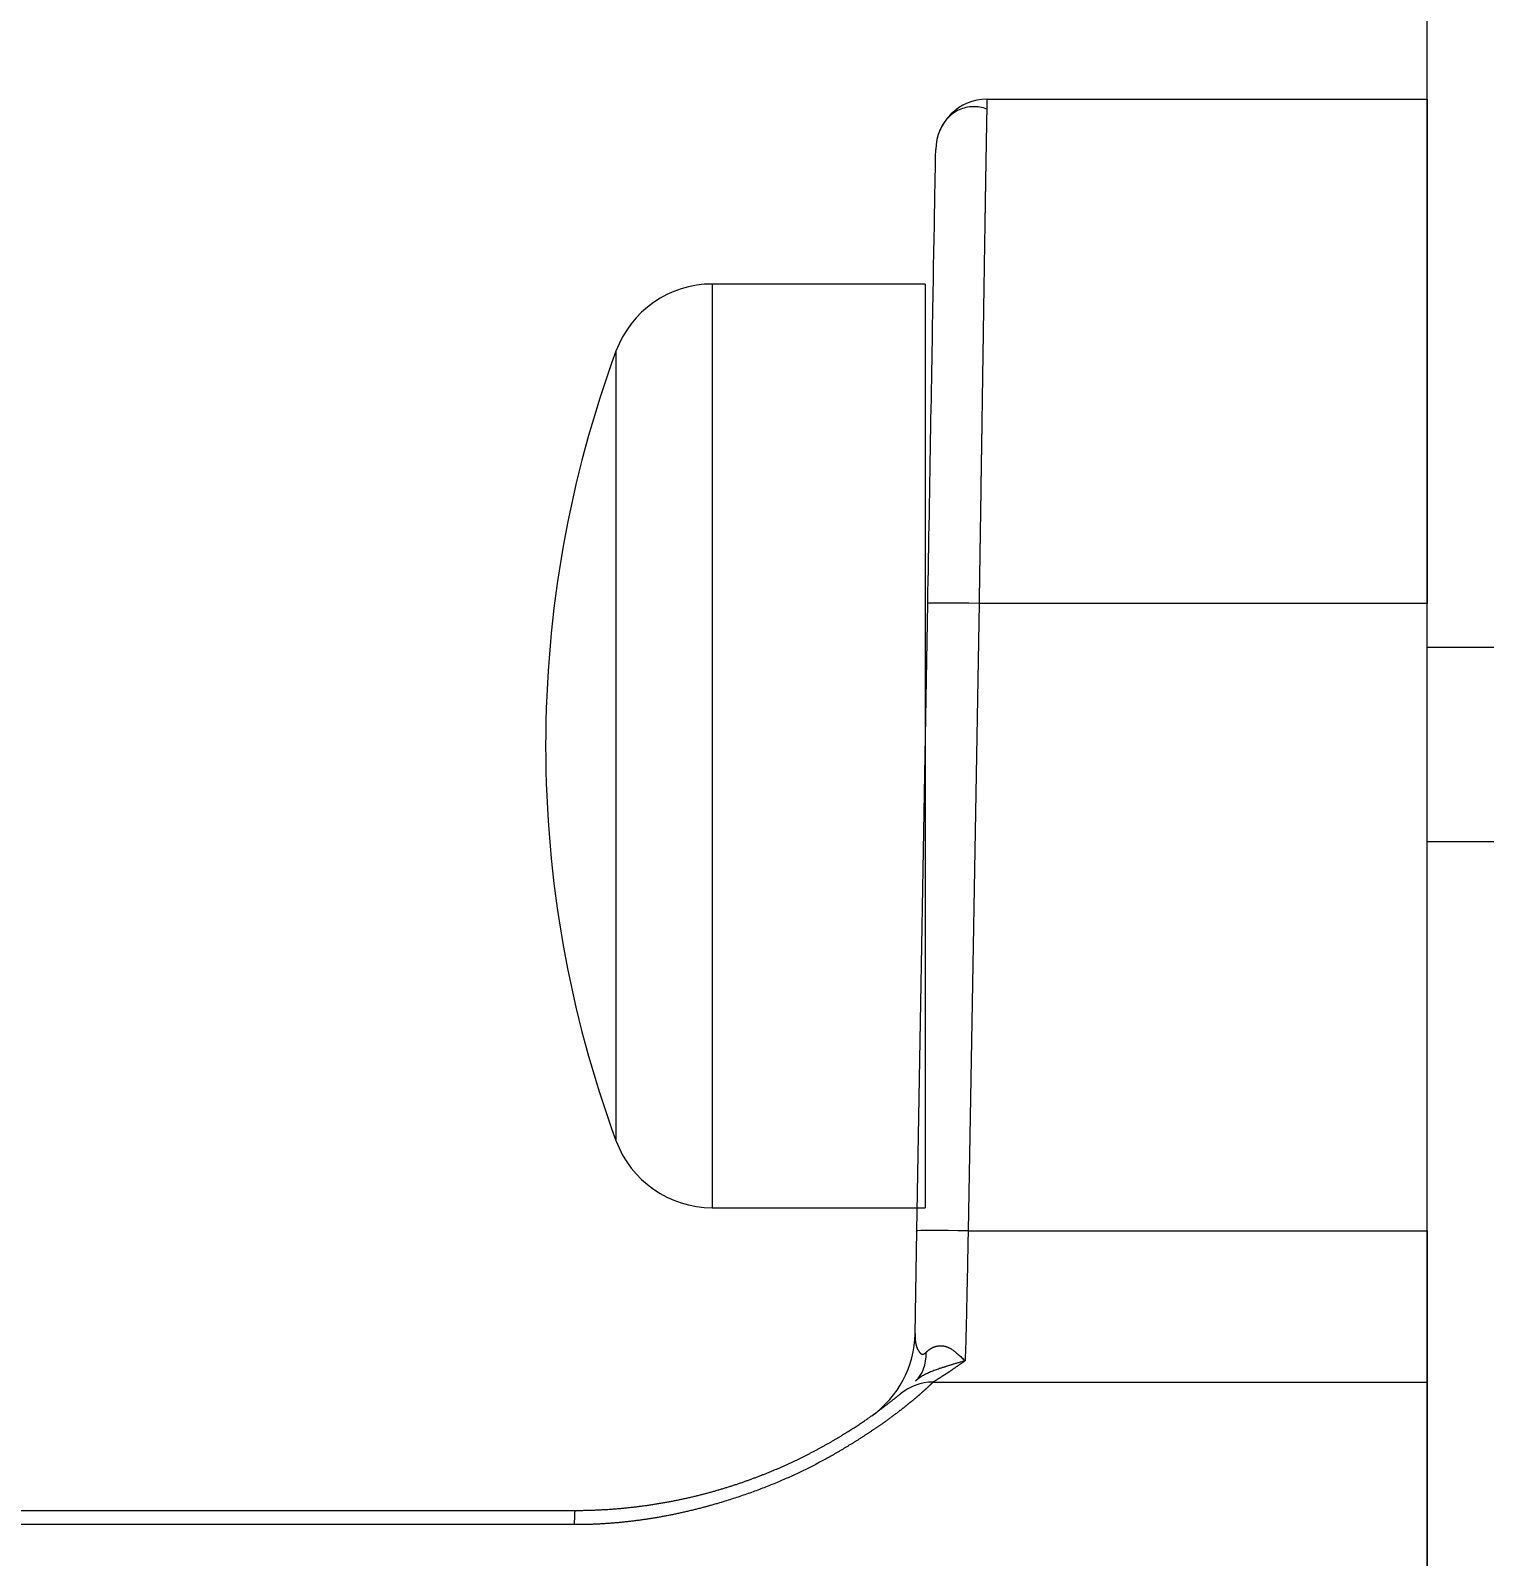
# Model space of a CAD drawing. Extents: x 4791 to 7950, y -873 to 2082.
# Drawn here: x 6736.54 to 6764.88, y 318.71 to 348.45 of the extents above; entities that cross this region are included whole.
import ezdxf

# ---------------------------------------------------------------- set-up
doc = ezdxf.new("R2010")
doc.units = 0
doc.header["$LTSCALE"] = 3
doc.header["$MEASUREMENT"] = 0
doc.header["$PDMODE"] = 3
doc.header["$PDSIZE"] = -10
doc.layers.get('0').update_dxf_attribs({"linetype": 'CONTINUOUS'})
doc.layers.get('DEFPOINTS').update_dxf_attribs({"linetype": 'CONTINUOUS'})
doc.layers.add('1', color=7, linetype='CONTINUOUS', true_color=0xffffff)
doc.layers.add('치수선', color=7, linetype='CONTINUOUS', lineweight=20)
doc.styles.add('Daelim Dimension', font='')
doc.styles.get('Daelim Dimension').set_extended_font_data('나눔고딕')
doc.dimstyles.new('DEFAULT', dxfattribs={"dimscale": 2, "dimtxt": 2, "dimasz": 2, "dimexe": 0, "dimexo": 2, "dimgap": 1, "dimtad": 1, "dimdec": 1, "dimzin": 9, "dimdsep": 46, "dimtxsty": 'Daelim Dimension', "dimcen": 0.5, "dimclrd": 252, "dimclre": 252, "dimclrt": 3, "dimadec": 1, "dimazin": 0, "dimtfac": 1, "dimtdec": 1, "dimtix": 1, "dimtmove": 0, "dimatfit": 3, "dimfxl": 1, "dimtolj": 1, "dimtzin": 1, "dimlwd": 9, "dimlwe": 9, "dimarcsym": 0})

# ---------------------------------------------------------------- blocks, each defined once
blk = doc.blocks.new('*D6')
at = {"color": 5, "lineweight": 9, "ltscale": 0.5, "transparency": 16777216}
for p, q in [((6673.154, 1179.714), (6996.969, 1179.714)), ((6994.969, 274.111), (6994.969, 1171.714)), ((6789.788, 266.111), (6996.969, 266.111))]:
    blk.add_line(p, q, dxfattribs=at)
at = {"color": 5, "ltscale": 0.5, "transparency": 16777216}
for points in [[(6993.635, 1171.714), (6996.302, 1171.714), (6994.969, 1179.714)], [(6993.635, 274.111), (6996.302, 274.111), (6994.969, 266.111)]]:
    blk.add_solid(points, dxfattribs=at)
at = {"layer": 'DEFPOINTS', "color": 0, "ltscale": 0.5, "transparency": 16777216}
for p in [(6669.154, 1179.714), (6994.969, 1179.714), (6785.788, 266.111)]:
    blk.add_point(p, dxfattribs=at)
at = {"color": 7, "ltscale": 0.5, "transparency": 16777216, "insert": (6979.263, 727.479), "char_height": 20, "attachment_point": 5, "rotation": 90, "style": 'Daelim Dimension'}
blk.add_mtext('\\A1;(1140)', dxfattribs=at)

msp = doc.modelspace()

# ---------------------------------------------------------------- linework, layer by layer
at = {"layer": '1', "color": 7, "linetype": 'Continuous', "lineweight": 18}
for p, q in [((6755.181, 347.111), (6763.762, 347.111)), ((6755.181, 347.111), (6763.762, 347.111)), ((6763.762, 347.111), (6763.762, 337.286)), ((6753.978, 343.51), (6749.825, 343.51)), ((6753.978, 343.51), (6753.978, 325.51)), ((6753.813, 325.059), (6754.027, 337.286)), ((6763.762, 325.059), (6763.762, 337.286)), ((6765.714, 336.424), (6763.762, 336.424)), ((6763.762, 332.647), (6765.714, 332.647)), ((6749.825, 325.51), (6753.978, 325.51)), ((6753.778, 323.053), (6753.813, 325.059)), ((6763.762, 325.059), (6763.762, 322.111)), ((6754.129, 322.111), (6763.762, 322.111)), ((6763.762, 322.111), (6763.762, 312.111)), ((6719.788, 319.611), (6747.147, 319.611))]:
    msp.add_line(p, q, dxfattribs=at)
at = {"layer": '1', "color": 7, "linetype": 'Continuous', "lineweight": 13}
for p, q in [((6749.825, 343.51), (6749.825, 325.51)), ((6747.949, 342.201), (6747.949, 326.819)), ((6755.026, 337.286), (6754.813, 325.059)), ((6763.762, 337.286), (6755.026, 337.286)), ((6754.813, 325.059), (6763.762, 325.059)), ((6747.135, 319.334), (6719.776, 319.334))]:
    msp.add_line(p, q, dxfattribs=at)
at = {"layer": '1', "color": 7, "linetype": 'Continuous', "lineweight": 18}
for centre, radius, start, end in [((6755.181, 346.111), 1, 90, 179), ((6749.825, 341.51), 2, 90, 159.7932), ((6768.844, 334.51), 22.266, 159.7932, 200.2068), ((6749.825, 327.51), 2, 200.2068, 270), ((6751.778, 323.088), 2, 305.3725, 359), ((6754.129, 321.111), 1, 90, 129.4006)]:
    msp.add_arc(centre, radius, start, end, dxfattribs=at)
at = {"layer": '1', "color": 7, "linetype": 'Continuous', "lineweight": 13}
for centre, major_axis, ratio, start_param, end_param in [((6755.026, 337.268), (-1, 0.017), 0.01745, 4.712694, 6.283185), ((6754.813, 325.042), (-1, 0.017), 0.01745, 4.712694, 6.283185), ((6752.46, 323.63), (-1.328, 1.495), 0.516137, 3.141593, 3.676269), ((6747.147, 318.611), (0, 1), 0.017452, 0, 0.763786)]:
    msp.add_ellipse(centre, major_axis=major_axis, ratio=ratio, start_param=start_param, end_param=end_param, dxfattribs=at)
at = {"layer": '1', "color": 7, "linetype": 'Continuous', "lineweight": 18}
for points, knots in [([(6755.181, 347.111), (6755.181, 347.111), (6755.181, 347.111), (6755.181, 347.111), (6755.181, 347.11), (6755.181, 347.11), (6755.181, 347.108), (6755.181, 347.107), (6755.181, 347.106), (6755.181, 347.104), (6755.181, 347.102), (6755.181, 347.099), (6755.18, 347.097), (6755.18, 347.094), (6755.18, 347.091), (6755.18, 347.087), (6755.18, 347.084), (6755.18, 347.08), (6755.18, 347.076), (6755.18, 347.071), (6755.18, 347.066), (6755.18, 347.061), (6755.18, 347.056), (6755.179, 347.051), (6755.179, 347.045), (6755.179, 347.039), (6755.179, 347.032), (6755.179, 347.025), (6755.179, 347.018), (6755.179, 347.011), (6755.178, 347.003), (6755.178, 346.996), (6755.178, 346.987), (6755.178, 346.979), (6755.178, 346.97), (6755.178, 346.961), (6755.177, 346.951), (6755.177, 346.942), (6755.177, 346.934), (6755.177, 346.929), (6755.177, 346.927)], [0, 0, 0, 0, 0.025305, 0.050688, 0.076149, 0.101687, 0.127303, 0.152997, 0.178768, 0.204617, 0.230543, 0.256547, 0.282629, 0.308788, 0.335025, 0.36134, 0.387732, 0.414202, 0.44075, 0.467375, 0.494078, 0.520858, 0.547717, 0.574652, 0.601666, 0.628757, 0.655926, 0.683172, 0.710496, 0.737898, 0.765377, 0.792934, 0.820568, 0.848281, 0.87607, 0.903938, 0.931883, 0.959906, 0.988006, 1, 1, 1, 1]), ([(6755.178, 346.919), (6755.086, 346.952), (6754.906, 346.983), (6754.631, 346.923), (6754.399, 346.752), (6754.296, 346.588), (6754.256, 346.492)], [0, 0, 0, 0, 0.2494, 0.501864, 0.753499, 1, 1, 1, 1]), ([(6754.027, 337.286), (6754.067, 339.622), (6754.107, 341.911), (6754.164, 345.185), (6754.181, 346.129), (6754.181, 346.129)], [0, 0, 0, 0, 0.5, 0.5, 1, 1, 1, 1]), ([(6753.778, 323.056), (6753.778, 323.056), (6753.778, 323.055), (6753.778, 323.055), (6753.778, 323.054), (6753.778, 323.053), (6753.778, 323.052), (6753.778, 323.05), (6753.778, 323.048), (6753.778, 323.047), (6753.778, 323.045), (6753.778, 323.042), (6753.778, 323.04), (6753.778, 323.037), (6753.778, 323.031), (6753.778, 323.021), (6753.778, 323.009), (6753.779, 323), (6753.779, 322.985), (6753.78, 322.964), (6753.782, 322.936), (6753.785, 322.911), (6753.788, 322.889), (6753.791, 322.87), (6753.795, 322.851), (6753.799, 322.833), (6753.804, 322.816), (6753.809, 322.8), (6753.815, 322.784), (6753.821, 322.769), (6753.828, 322.754), (6753.836, 322.739), (6753.844, 322.725), (6753.852, 322.712), (6753.861, 322.699), (6753.869, 322.688), (6753.876, 322.68), (6753.881, 322.675), (6753.887, 322.67), (6753.892, 322.666), (6753.898, 322.663), (6753.903, 322.66), (6753.909, 322.658), (6753.915, 322.657), (6753.921, 322.656), (6753.927, 322.656), (6753.933, 322.657), (6753.939, 322.658), (6753.945, 322.659), (6753.951, 322.662), (6753.957, 322.664), (6753.963, 322.668), (6753.97, 322.672), (6753.976, 322.676), (6753.982, 322.681), (6753.989, 322.687), (6753.993, 322.691), (6753.995, 322.693)], [0, 0, 0, 0, 0.00044, 0.001227, 0.002368, 0.003863, 0.005713, 0.007919, 0.01048, 0.013397, 0.01667, 0.020298, 0.024281, 0.028619, 0.033312, 0.056677, 0.076461, 0.092678, 0.105339, 0.152328, 0.199713, 0.247481, 0.283755, 0.319812, 0.355656, 0.391288, 0.426711, 0.461928, 0.496941, 0.532939, 0.568838, 0.604638, 0.640339, 0.675939, 0.711439, 0.746838, 0.764963, 0.782345, 0.798998, 0.814935, 0.830173, 0.844728, 0.858617, 0.871861, 0.884482, 0.896504, 0.907956, 0.918867, 0.929272, 0.93921, 0.948725, 0.957866, 0.966686, 0.975244, 0.983604, 0.991833, 1, 1, 1, 1]), ([(6753.995, 322.693), (6753.997, 322.696), (6754.002, 322.7), (6754.009, 322.707), (6754.017, 322.714), (6754.024, 322.72), (6754.032, 322.727), (6754.039, 322.733), (6754.047, 322.739), (6754.054, 322.744), (6754.062, 322.75), (6754.07, 322.755), (6754.077, 322.76), (6754.085, 322.765), (6754.093, 322.769), (6754.101, 322.774), (6754.108, 322.778), (6754.116, 322.782), (6754.124, 322.786), (6754.132, 322.789), (6754.14, 322.793), (6754.148, 322.796), (6754.156, 322.799), (6754.164, 322.802), (6754.172, 322.804), (6754.18, 322.807), (6754.187, 322.809), (6754.195, 322.811), (6754.203, 322.813), (6754.211, 322.814), (6754.219, 322.816), (6754.227, 322.817), (6754.235, 322.818), (6754.243, 322.819), (6754.251, 322.82), (6754.259, 322.82), (6754.266, 322.82), (6754.274, 322.821), (6754.282, 322.821), (6754.29, 322.82), (6754.297, 322.82), (6754.305, 322.82), (6754.313, 322.819), (6754.321, 322.818), (6754.328, 322.817), (6754.336, 322.816), (6754.343, 322.814), (6754.351, 322.813), (6754.358, 322.811), (6754.366, 322.809), (6754.373, 322.807), (6754.381, 322.805), (6754.388, 322.803), (6754.395, 322.8), (6754.402, 322.798), (6754.41, 322.795), (6754.417, 322.792), (6754.424, 322.789), (6754.431, 322.786), (6754.443, 322.78), (6754.46, 322.771), (6754.483, 322.757), (6754.507, 322.741), (6754.533, 322.722), (6754.561, 322.701), (6754.59, 322.678), (6754.62, 322.652), (6754.652, 322.624), (6754.685, 322.593), (6754.719, 322.561), (6754.742, 322.539), (6754.754, 322.527)], [0, 0, 0, 0, 0.009335, 0.018607, 0.02782, 0.036974, 0.046072, 0.055114, 0.064103, 0.07304, 0.081928, 0.090768, 0.099562, 0.108311, 0.117019, 0.125685, 0.134314, 0.142906, 0.151463, 0.159988, 0.168482, 0.176948, 0.185387, 0.193802, 0.202194, 0.210567, 0.218922, 0.22726, 0.235586, 0.243899, 0.252204, 0.260501, 0.268794, 0.277084, 0.285374, 0.293666, 0.301962, 0.310264, 0.318575, 0.326898, 0.335233, 0.343584, 0.351953, 0.360341, 0.368753, 0.377188, 0.38565, 0.394142, 0.402664, 0.41122, 0.419811, 0.428439, 0.437108, 0.445819, 0.454573, 0.463373, 0.472222, 0.481121, 0.490071, 0.499076, 0.527111, 0.558624, 0.593633, 0.632146, 0.674166, 0.719692, 0.768724, 0.821262, 0.877313, 0.936886, 1, 1, 1, 1]), ([(6754.754, 322.527), (6754.748, 322.523), (6754.736, 322.514), (6754.718, 322.501), (6754.7, 322.488), (6754.682, 322.476), (6754.665, 322.464), (6754.648, 322.452), (6754.631, 322.44), (6754.615, 322.429), (6754.599, 322.418), (6754.583, 322.407), (6754.567, 322.396), (6754.552, 322.385), (6754.537, 322.375), (6754.523, 322.365), (6754.508, 322.356), (6754.494, 322.346), (6754.48, 322.337), (6754.467, 322.328), (6754.454, 322.319), (6754.441, 322.31), (6754.428, 322.302), (6754.416, 322.294), (6754.404, 322.286), (6754.392, 322.278), (6754.38, 322.271), (6754.369, 322.263), (6754.358, 322.256), (6754.348, 322.249), (6754.337, 322.243), (6754.327, 322.236), (6754.315, 322.228), (6754.3, 322.219), (6754.283, 322.208), (6754.268, 322.198), (6754.253, 322.188), (6754.239, 322.179), (6754.225, 322.171), (6754.213, 322.163), (6754.201, 322.156), (6754.191, 322.149), (6754.181, 322.143), (6754.172, 322.138), (6754.164, 322.132), (6754.157, 322.128), (6754.15, 322.124), (6754.145, 322.121), (6754.14, 322.118), (6754.136, 322.115), (6754.133, 322.114), (6754.131, 322.112), (6754.13, 322.112), (6754.13, 322.111), (6754.129, 322.111)], [0, 0, 0, 0, 0.018346, 0.036537, 0.054574, 0.072458, 0.090187, 0.107765, 0.125189, 0.142462, 0.159584, 0.176556, 0.193377, 0.21005, 0.226573, 0.242948, 0.259176, 0.275258, 0.291193, 0.306983, 0.322628, 0.33813, 0.353488, 0.368705, 0.38378, 0.398714, 0.413509, 0.428165, 0.442683, 0.457065, 0.47131, 0.485421, 0.499397, 0.525193, 0.550741, 0.576049, 0.601125, 0.625976, 0.650609, 0.675033, 0.699257, 0.723288, 0.747135, 0.770808, 0.794315, 0.817665, 0.840868, 0.863933, 0.886871, 0.909691, 0.932404, 0.95502, 0.977548, 1, 1, 1, 1]), ([(6747.147, 319.611), (6747.162, 319.611), (6747.191, 319.611), (6747.235, 319.612), (6747.278, 319.612), (6747.322, 319.613), (6747.365, 319.614), (6747.408, 319.615), (6747.451, 319.616), (6747.494, 319.617), (6747.537, 319.619), (6747.58, 319.621), (6747.623, 319.623), (6747.665, 319.625), (6747.707, 319.627), (6747.75, 319.63), (6747.792, 319.632), (6747.834, 319.635), (6747.876, 319.638), (6747.917, 319.641), (6747.959, 319.644), (6748.001, 319.648), (6748.042, 319.651), (6748.083, 319.655), (6748.124, 319.659), (6748.165, 319.663), (6748.206, 319.668), (6748.247, 319.672), (6748.287, 319.677), (6748.328, 319.681), (6748.368, 319.686), (6748.408, 319.691), (6748.449, 319.696), (6748.488, 319.702), (6748.528, 319.707), (6748.568, 319.713), (6748.607, 319.719), (6748.647, 319.724), (6748.686, 319.73), (6748.725, 319.737), (6748.764, 319.743), (6748.803, 319.749), (6748.842, 319.756), (6748.88, 319.763), (6748.919, 319.77), (6748.957, 319.777), (6748.995, 319.784), (6749.033, 319.791), (6749.071, 319.798), (6749.109, 319.806), (6749.147, 319.813), (6749.184, 319.821), (6749.221, 319.829), (6749.259, 319.837), (6749.296, 319.845), (6749.332, 319.853), (6749.369, 319.861), (6749.406, 319.87), (6749.442, 319.878), (6749.479, 319.887), (6749.515, 319.896), (6749.551, 319.905), (6749.587, 319.914), (6749.623, 319.923), (6749.658, 319.932), (6749.694, 319.941), (6749.729, 319.95), (6749.764, 319.96), (6749.799, 319.969), (6749.834, 319.979), (6749.869, 319.989), (6749.904, 319.999), (6749.938, 320.009), (6749.972, 320.019), (6750.007, 320.029), (6750.041, 320.039), (6750.075, 320.049), (6750.108, 320.06), (6750.142, 320.07), (6750.175, 320.081), (6750.209, 320.092), (6750.242, 320.102), (6750.275, 320.113), (6750.308, 320.124), (6750.341, 320.135), (6750.373, 320.146), (6750.406, 320.157), (6750.438, 320.168), (6750.47, 320.18), (6750.502, 320.191), (6750.534, 320.202), (6750.566, 320.214), (6750.597, 320.225), (6750.629, 320.237), (6750.66, 320.249), (6750.691, 320.26), (6750.722, 320.272), (6750.753, 320.284), (6750.784, 320.296), (6750.814, 320.308), (6750.845, 320.32), (6750.875, 320.332), (6750.905, 320.344), (6750.935, 320.357), (6750.965, 320.369), (6750.995, 320.381), (6751.024, 320.394), (6751.054, 320.406), (6751.083, 320.418), (6751.112, 320.431), (6751.141, 320.444), (6751.17, 320.456), (6751.199, 320.469), (6751.227, 320.482), (6751.256, 320.494), (6751.284, 320.507), (6751.312, 320.52), (6751.34, 320.533), (6751.368, 320.546), (6751.396, 320.559), (6751.423, 320.572), (6751.451, 320.585), (6751.478, 320.598), (6751.505, 320.611), (6751.532, 320.624), (6751.559, 320.637), (6751.586, 320.65), (6751.612, 320.663), (6751.639, 320.677), (6751.665, 320.69), (6751.691, 320.703), (6751.717, 320.717), (6751.743, 320.73), (6751.779, 320.748), (6751.824, 320.772), (6751.878, 320.801), (6751.931, 320.83), (6751.983, 320.858), (6752.035, 320.887), (6752.085, 320.915), (6752.134, 320.943), (6752.182, 320.971), (6752.229, 320.999), (6752.275, 321.026), (6752.321, 321.054), (6752.365, 321.081), (6752.408, 321.107), (6752.451, 321.134), (6752.492, 321.16), (6752.533, 321.185), (6752.573, 321.211), (6752.611, 321.236), (6752.649, 321.261), (6752.686, 321.285), (6752.722, 321.309), (6752.757, 321.333), (6752.791, 321.356), (6752.825, 321.379), (6752.857, 321.402), (6752.889, 321.424), (6752.919, 321.445), (6752.949, 321.467), (6752.978, 321.487), (6753.007, 321.508), (6753.034, 321.528), (6753.06, 321.547), (6753.086, 321.566), (6753.111, 321.584), (6753.135, 321.602), (6753.158, 321.62), (6753.181, 321.636), (6753.202, 321.653), (6753.223, 321.669), (6753.243, 321.684), (6753.262, 321.699), (6753.281, 321.713), (6753.298, 321.727), (6753.315, 321.74), (6753.331, 321.753), (6753.347, 321.765), (6753.361, 321.776), (6753.375, 321.787), (6753.388, 321.798), (6753.4, 321.808), (6753.412, 321.817), (6753.423, 321.825), (6753.433, 321.833), (6753.442, 321.841), (6753.45, 321.848), (6753.458, 321.854), (6753.465, 321.86), (6753.471, 321.865), (6753.477, 321.869), (6753.482, 321.873), (6753.486, 321.877), (6753.489, 321.879), (6753.492, 321.882), (6753.493, 321.883), (6753.495, 321.884), (6753.495, 321.884), (6753.495, 321.884)], [0, 0, 0, 0, 0.004235, 0.008459, 0.012672, 0.016874, 0.021064, 0.025244, 0.029414, 0.033572, 0.03772, 0.041857, 0.045984, 0.050101, 0.054207, 0.058303, 0.062389, 0.066465, 0.070531, 0.074587, 0.078633, 0.08267, 0.086697, 0.090715, 0.094723, 0.098722, 0.102712, 0.106693, 0.110665, 0.114627, 0.118581, 0.122527, 0.126463, 0.130391, 0.134311, 0.138223, 0.142126, 0.146021, 0.149908, 0.153787, 0.157658, 0.161522, 0.165378, 0.169226, 0.173067, 0.176901, 0.180727, 0.184547, 0.188359, 0.192165, 0.195964, 0.199756, 0.203542, 0.207321, 0.211094, 0.214861, 0.218621, 0.222376, 0.226125, 0.229868, 0.233605, 0.237337, 0.241063, 0.244785, 0.248501, 0.252211, 0.255917, 0.259619, 0.263315, 0.267007, 0.270694, 0.274377, 0.278056, 0.281731, 0.285402, 0.289068, 0.292732, 0.296391, 0.300047, 0.3037, 0.307349, 0.310995, 0.314638, 0.318279, 0.321916, 0.325551, 0.329183, 0.332813, 0.336441, 0.340067, 0.34369, 0.347312, 0.350932, 0.35455, 0.358167, 0.361783, 0.365397, 0.36901, 0.372622, 0.376233, 0.379843, 0.383453, 0.387063, 0.390672, 0.39428, 0.397889, 0.401498, 0.405106, 0.408715, 0.412325, 0.415935, 0.419545, 0.423157, 0.426769, 0.430383, 0.433997, 0.437613, 0.44123, 0.444849, 0.44847, 0.452092, 0.455716, 0.459342, 0.462971, 0.466601, 0.470235, 0.47387, 0.477509, 0.48115, 0.484794, 0.488441, 0.492092, 0.495745, 0.499402, 0.507322, 0.515203, 0.523046, 0.530852, 0.538624, 0.546361, 0.554065, 0.561738, 0.56938, 0.576994, 0.584579, 0.592138, 0.599672, 0.607183, 0.61467, 0.622137, 0.629584, 0.637013, 0.644425, 0.651822, 0.659204, 0.666574, 0.673932, 0.681281, 0.688621, 0.695955, 0.703283, 0.710607, 0.717929, 0.72525, 0.732571, 0.739894, 0.74722, 0.754551, 0.761888, 0.769233, 0.776587, 0.783952, 0.791329, 0.798719, 0.806124, 0.813545, 0.820984, 0.828442, 0.835921, 0.843421, 0.850945, 0.858493, 0.866067, 0.873668, 0.881298, 0.888957, 0.896647, 0.90437, 0.912126, 0.919917, 0.927745, 0.935609, 0.943512, 0.951454, 0.959437, 0.967461, 0.975529, 0.98364, 0.991797, 1, 1, 1, 1]), ([(6753.667, 321.7), (6753.667, 321.7), (6753.662, 321.696), (6753.653, 321.688), (6753.64, 321.678), (6753.626, 321.667), (6753.613, 321.656), (6753.599, 321.645), (6753.585, 321.635), (6753.572, 321.623), (6753.557, 321.612), (6753.543, 321.601), (6753.529, 321.59), (6753.514, 321.578), (6753.499, 321.567), (6753.484, 321.555), (6753.469, 321.544), (6753.454, 321.532), (6753.438, 321.52), (6753.422, 321.508), (6753.406, 321.496), (6753.39, 321.484), (6753.374, 321.472), (6753.358, 321.46), (6753.341, 321.447), (6753.324, 321.435), (6753.307, 321.422), (6753.29, 321.41), (6753.273, 321.397), (6753.255, 321.385), (6753.238, 321.372), (6753.22, 321.359), (6753.202, 321.346), (6753.184, 321.333), (6753.165, 321.32), (6753.147, 321.307), (6753.128, 321.294), (6753.109, 321.28), (6753.09, 321.267), (6753.071, 321.254), (6753.051, 321.24), (6753.032, 321.227), (6753.012, 321.213), (6752.992, 321.2), (6752.972, 321.186), (6752.952, 321.172), (6752.931, 321.159), (6752.91, 321.145), (6752.89, 321.131), (6752.869, 321.117), (6752.847, 321.103), (6752.826, 321.089), (6752.805, 321.075), (6752.783, 321.061), (6752.761, 321.046), (6752.739, 321.032), (6752.717, 321.018), (6752.694, 321.004), (6752.672, 320.989), (6752.649, 320.975), (6752.626, 320.96), (6752.603, 320.946), (6752.579, 320.931), (6752.556, 320.917), (6752.532, 320.902), (6752.508, 320.888), (6752.484, 320.873), (6752.46, 320.858), (6752.436, 320.843), (6752.411, 320.829), (6752.386, 320.814), (6752.362, 320.799), (6752.337, 320.784), (6752.311, 320.769), (6752.286, 320.754), (6752.26, 320.739), (6752.212, 320.711), (6752.14, 320.67), (6752.043, 320.616), (6751.944, 320.562), (6751.843, 320.509), (6751.739, 320.456), (6751.634, 320.403), (6751.526, 320.351), (6751.416, 320.3), (6751.305, 320.249), (6751.191, 320.199), (6751.075, 320.15), (6750.956, 320.101), (6750.836, 320.053), (6750.713, 320.007), (6750.589, 319.961), (6750.462, 319.916), (6750.333, 319.872), (6750.202, 319.83), (6750.069, 319.788), (6749.953, 319.753), (6749.856, 319.725), (6749.802, 319.71), (6749.775, 319.703), (6749.773, 319.702)], [0, 0, 0, 0, 0.00086, 0.007429, 0.013992, 0.02055, 0.027103, 0.03365, 0.040193, 0.046731, 0.053264, 0.059793, 0.066318, 0.072839, 0.079356, 0.085869, 0.092379, 0.098885, 0.105389, 0.111889, 0.118387, 0.124882, 0.131375, 0.137865, 0.144354, 0.15084, 0.157325, 0.163809, 0.170291, 0.176772, 0.183253, 0.189732, 0.196211, 0.20269, 0.209168, 0.215647, 0.222125, 0.228604, 0.235084, 0.241564, 0.248045, 0.254527, 0.261011, 0.267496, 0.273983, 0.280471, 0.286962, 0.293455, 0.29995, 0.306448, 0.312948, 0.319452, 0.325958, 0.332468, 0.338981, 0.345498, 0.352019, 0.358544, 0.365073, 0.371607, 0.378145, 0.384688, 0.391235, 0.397788, 0.404346, 0.41091, 0.417479, 0.424054, 0.430635, 0.437222, 0.443816, 0.450416, 0.457022, 0.463636, 0.470257, 0.476884, 0.48352, 0.507566, 0.531572, 0.55555, 0.579511, 0.603467, 0.62743, 0.651413, 0.675426, 0.699482, 0.723592, 0.747769, 0.772023, 0.796366, 0.820809, 0.845365, 0.870042, 0.894853, 0.919809, 0.944919, 0.970194, 0.984701, 0.999157, 1, 1, 1, 1])]:
    msp.add_open_spline(points, degree=3, knots=knots, dxfattribs=at)
at = {"layer": '1', "color": 7, "linetype": 'Continuous', "lineweight": 13}
for points, knots in [([(6755.177, 346.927), (6755.177, 346.925), (6755.177, 346.92), (6755.177, 346.911), (6755.176, 346.9), (6755.176, 346.888), (6755.176, 346.877), (6755.176, 346.865), (6755.175, 346.852), (6755.175, 346.84), (6755.175, 346.827), (6755.175, 346.813), (6755.174, 346.8), (6755.174, 346.786), (6755.174, 346.772), (6755.174, 346.757), (6755.173, 346.742), (6755.173, 346.727), (6755.173, 346.711), (6755.172, 346.695), (6755.172, 346.678), (6755.172, 346.662), (6755.171, 346.645), (6755.171, 346.627), (6755.171, 346.609), (6755.17, 346.591), (6755.17, 346.573), (6755.17, 346.554), (6755.169, 346.534), (6755.169, 346.515), (6755.169, 346.495), (6755.168, 346.474), (6755.168, 346.454), (6755.167, 346.432), (6755.167, 346.411), (6755.167, 346.389), (6755.166, 346.367), (6755.166, 346.344), (6755.165, 346.321), (6755.165, 346.298), (6755.165, 346.274), (6755.164, 346.25), (6755.164, 346.225), (6755.163, 346.2), (6755.163, 346.175), (6755.162, 346.149), (6755.162, 346.123), (6755.162, 346.096), (6755.161, 346.069), (6755.161, 346.042), (6755.16, 346.014), (6755.16, 345.986), (6755.159, 345.957), (6755.159, 345.928), (6755.158, 345.899), (6755.158, 345.869), (6755.157, 345.839), (6755.157, 345.808), (6755.156, 345.777), (6755.156, 345.746), (6755.155, 345.714), (6755.154, 345.682), (6755.154, 345.649), (6755.153, 345.616), (6755.153, 345.583), (6755.152, 345.549), (6755.152, 345.514), (6755.151, 345.479), (6755.151, 345.444), (6755.15, 345.409), (6755.149, 345.373), (6755.149, 345.336), (6755.148, 345.299), (6755.148, 345.262), (6755.147, 345.224), (6755.146, 345.186), (6755.146, 345.147), (6755.145, 345.108), (6755.144, 345.069), (6755.144, 345.029), (6755.143, 344.988), (6755.143, 344.947), (6755.142, 344.906), (6755.141, 344.865), (6755.141, 344.822), (6755.14, 344.78), (6755.139, 344.737), (6755.139, 344.693), (6755.138, 344.65), (6755.137, 344.605), (6755.136, 344.561), (6755.136, 344.515), (6755.135, 344.47), (6755.134, 344.424), (6755.134, 344.377), (6755.133, 344.33), (6755.132, 344.283), (6755.131, 344.235), (6755.131, 344.187), (6755.13, 344.138), (6755.129, 344.089), (6755.128, 344.04), (6755.128, 343.99), (6755.127, 343.939), (6755.126, 343.888), (6755.125, 343.837), (6755.124, 343.785), (6755.124, 343.733), (6755.123, 343.681), (6755.122, 343.628), (6755.121, 343.574), (6755.12, 343.52), (6755.12, 343.466), (6755.119, 343.411), (6755.118, 343.356), (6755.117, 343.3), (6755.116, 343.244), (6755.115, 343.188), (6755.115, 343.131), (6755.114, 343.074), (6755.113, 343.016), (6755.112, 342.958), (6755.111, 342.899), (6755.11, 342.84), (6755.109, 342.78), (6755.108, 342.721), (6755.107, 342.66), (6755.107, 342.599), (6755.106, 342.538), (6755.105, 342.477), (6755.104, 342.415), (6755.103, 342.352), (6755.102, 342.29), (6755.101, 342.226), (6755.1, 342.163), (6755.099, 342.099), (6755.098, 342.034), (6755.097, 341.97), (6755.096, 341.904), (6755.095, 341.839), (6755.094, 341.773), (6755.093, 341.706), (6755.092, 341.64), (6755.091, 341.572), (6755.09, 341.505), (6755.089, 341.437), (6755.088, 341.369), (6755.087, 341.3), (6755.086, 341.231), (6755.085, 341.161), (6755.084, 341.091), (6755.083, 341.021), (6755.082, 340.951), (6755.081, 340.88), (6755.08, 340.808), (6755.079, 340.737), (6755.078, 340.665), (6755.077, 340.592), (6755.076, 340.52), (6755.075, 340.447), (6755.073, 340.373), (6755.072, 340.3), (6755.071, 340.226), (6755.07, 340.151), (6755.069, 340.076), (6755.068, 340.001), (6755.067, 339.926), (6755.066, 339.85), (6755.064, 339.774), (6755.063, 339.698), (6755.062, 339.621), (6755.061, 339.545), (6755.06, 339.467), (6755.059, 339.39), (6755.058, 339.312), (6755.056, 339.234), (6755.055, 339.156), (6755.054, 339.077), (6755.053, 338.998), (6755.052, 338.919), (6755.05, 338.839), (6755.049, 338.76), (6755.048, 338.68), (6755.047, 338.599), (6755.046, 338.519), (6755.044, 338.438), (6755.043, 338.357), (6755.042, 338.276), (6755.041, 338.195), (6755.039, 338.113), (6755.038, 338.031), (6755.037, 337.949), (6755.035, 337.867), (6755.034, 337.785), (6755.033, 337.702), (6755.032, 337.619), (6755.03, 337.536), (6755.029, 337.453), (6755.028, 337.369), (6755.027, 337.314), (6755.026, 337.286)], [0, 0, 0, 0, 0.002286, 0.006275, 0.010276, 0.014288, 0.018311, 0.022345, 0.026389, 0.030445, 0.034512, 0.038589, 0.042678, 0.046777, 0.050888, 0.055009, 0.059142, 0.063285, 0.06744, 0.071605, 0.075781, 0.079968, 0.084167, 0.088376, 0.092596, 0.096827, 0.101069, 0.105322, 0.109586, 0.113861, 0.118147, 0.122444, 0.126752, 0.131071, 0.135401, 0.139741, 0.144093, 0.148456, 0.152829, 0.157214, 0.16161, 0.166016, 0.170434, 0.174862, 0.179302, 0.183752, 0.188213, 0.192686, 0.197169, 0.201663, 0.206169, 0.210685, 0.215212, 0.21975, 0.224299, 0.228859, 0.23343, 0.238012, 0.242605, 0.247209, 0.251824, 0.25645, 0.261087, 0.265735, 0.270393, 0.275063, 0.279744, 0.284436, 0.289138, 0.293852, 0.298576, 0.303312, 0.308058, 0.312816, 0.317584, 0.322364, 0.327154, 0.331955, 0.336768, 0.341591, 0.346425, 0.35127, 0.356126, 0.360993, 0.365872, 0.370761, 0.375661, 0.380572, 0.385494, 0.390426, 0.39537, 0.400325, 0.405291, 0.410268, 0.415256, 0.420254, 0.425264, 0.430285, 0.435316, 0.440359, 0.445412, 0.450477, 0.455552, 0.460639, 0.465736, 0.470845, 0.475964, 0.481094, 0.486236, 0.491388, 0.496551, 0.501725, 0.50691, 0.512106, 0.517314, 0.522532, 0.527761, 0.533001, 0.538251, 0.543513, 0.548786, 0.55407, 0.559365, 0.564671, 0.569987, 0.575315, 0.580654, 0.586004, 0.591364, 0.596736, 0.602118, 0.607512, 0.612916, 0.618332, 0.623758, 0.629196, 0.634644, 0.640103, 0.645573, 0.651055, 0.656547, 0.66205, 0.667564, 0.673089, 0.678625, 0.684173, 0.689731, 0.6953, 0.70088, 0.70647, 0.712072, 0.717685, 0.723309, 0.728944, 0.73459, 0.740246, 0.745914, 0.751593, 0.757282, 0.762983, 0.768694, 0.774417, 0.78015, 0.785895, 0.79165, 0.797417, 0.803194, 0.808982, 0.814782, 0.820592, 0.826413, 0.832245, 0.838089, 0.843943, 0.849808, 0.855684, 0.861571, 0.867469, 0.873378, 0.879298, 0.885229, 0.891171, 0.897124, 0.903087, 0.909062, 0.915048, 0.921045, 0.927052, 0.933071, 0.939101, 0.945141, 0.951193, 0.957255, 0.963329, 0.969413, 0.975509, 0.981615, 0.987732, 0.993861, 1, 1, 1, 1]), ([(6754.813, 325.059), (6754.811, 324.931), (6754.808, 324.804), (6754.803, 324.552), (6754.801, 324.426), (6754.796, 324.181), (6754.793, 324.06), (6754.788, 323.825), (6754.786, 323.711), (6754.781, 323.49), (6754.779, 323.384), (6754.774, 323.182), (6754.769, 322.989), (6754.764, 322.82), (6754.759, 322.664), (6754.757, 322.592), (6754.754, 322.527)], [0, 0, 0, 0, 0.125, 0.125, 0.25, 0.25, 0.375, 0.375, 0.5, 0.5, 0.625, 0.625, 0.75, 0.875, 0.875, 1, 1, 1, 1]), ([(6754.754, 322.527), (6754.743, 322.524), (6754.721, 322.517), (6754.689, 322.508), (6754.657, 322.498), (6754.626, 322.489), (6754.595, 322.48), (6754.566, 322.471), (6754.536, 322.462), (6754.508, 322.454), (6754.48, 322.445), (6754.453, 322.437), (6754.426, 322.429), (6754.4, 322.42), (6754.375, 322.412), (6754.35, 322.405), (6754.325, 322.397), (6754.302, 322.389), (6754.278, 322.382), (6754.248, 322.372), (6754.212, 322.359), (6754.168, 322.343), (6754.125, 322.327), (6754.082, 322.31), (6754.04, 322.292), (6754, 322.273), (6753.96, 322.253), (6753.922, 322.231), (6753.894, 322.214), (6753.876, 322.202), (6753.867, 322.196), (6753.859, 322.19), (6753.851, 322.185), (6753.844, 322.179), (6753.837, 322.174), (6753.831, 322.169), (6753.825, 322.165), (6753.819, 322.161), (6753.814, 322.157), (6753.81, 322.153), (6753.806, 322.15), (6753.802, 322.147), (6753.799, 322.144), (6753.796, 322.142), (6753.794, 322.14), (6753.792, 322.138), (6753.791, 322.137), (6753.79, 322.136), (6753.789, 322.135), (6753.789, 322.135), (6753.789, 322.135), (6753.789, 322.135)], [0, 0, 0, 0, 0.034465, 0.068089, 0.100879, 0.132846, 0.163996, 0.194342, 0.223891, 0.252656, 0.280647, 0.307878, 0.33436, 0.360109, 0.38514, 0.409469, 0.433115, 0.456098, 0.47844, 0.500165, 0.542428, 0.584181, 0.625588, 0.66682, 0.708057, 0.74948, 0.789988, 0.831647, 0.874573, 0.88574, 0.896364, 0.906449, 0.915995, 0.925008, 0.933488, 0.941439, 0.948864, 0.955765, 0.962144, 0.968006, 0.973353, 0.978187, 0.982512, 0.986331, 0.98965, 0.992474, 0.994813, 0.996681, 0.998109, 0.999162, 1, 1, 1, 1]), ([(6754.129, 322.111), (6754.129, 322.111), (6754.129, 322.111), (6754.129, 322.111), (6754.128, 322.111), (6754.128, 322.11), (6754.127, 322.109), (6754.126, 322.108), (6754.125, 322.107), (6754.123, 322.106), (6754.122, 322.104), (6754.12, 322.102), (6754.118, 322.1), (6754.116, 322.098), (6754.114, 322.096), (6754.111, 322.093), (6754.108, 322.091), (6754.106, 322.088), (6754.103, 322.085), (6754.099, 322.082), (6754.096, 322.079), (6754.093, 322.075), (6754.089, 322.072), (6754.085, 322.068), (6754.081, 322.064), (6754.077, 322.06), (6754.072, 322.056), (6754.068, 322.051), (6754.063, 322.047), (6754.058, 322.042), (6754.053, 322.037), (6754.048, 322.032), (6754.042, 322.027), (6754.036, 322.021), (6754.031, 322.016), (6754.025, 322.01), (6754.018, 322.005), (6754.012, 321.999), (6754.006, 321.993), (6753.999, 321.986), (6753.992, 321.98), (6753.985, 321.974), (6753.978, 321.967), (6753.97, 321.96), (6753.963, 321.953), (6753.955, 321.946), (6753.947, 321.939), (6753.939, 321.932), (6753.93, 321.924), (6753.922, 321.917), (6753.913, 321.909), (6753.904, 321.901), (6753.895, 321.893), (6753.886, 321.885), (6753.877, 321.877), (6753.867, 321.869), (6753.858, 321.86), (6753.848, 321.851), (6753.838, 321.843), (6753.827, 321.834), (6753.817, 321.825), (6753.806, 321.816), (6753.796, 321.807), (6753.785, 321.798), (6753.774, 321.788), (6753.762, 321.779), (6753.751, 321.769), (6753.739, 321.759), (6753.727, 321.749), (6753.715, 321.74), (6753.703, 321.729), (6753.691, 321.719), (6753.679, 321.71), (6753.671, 321.703), (6753.667, 321.7)], [0, 0, 0, 0, 0.014868, 0.029702, 0.044504, 0.059272, 0.074008, 0.088711, 0.103383, 0.118022, 0.13263, 0.147206, 0.161751, 0.176266, 0.19075, 0.205203, 0.219627, 0.234021, 0.248385, 0.26272, 0.277026, 0.291304, 0.305553, 0.319774, 0.333968, 0.348133, 0.362272, 0.376384, 0.390468, 0.404527, 0.41856, 0.432566, 0.446548, 0.460504, 0.474435, 0.488342, 0.502224, 0.516083, 0.529918, 0.543729, 0.557518, 0.571283, 0.585027, 0.598748, 0.612447, 0.626125, 0.639782, 0.653418, 0.667033, 0.680629, 0.694204, 0.70776, 0.721297, 0.734815, 0.748314, 0.761795, 0.775258, 0.788704, 0.802133, 0.815544, 0.828939, 0.842318, 0.855681, 0.869029, 0.882361, 0.895679, 0.908982, 0.922271, 0.935546, 0.948808, 0.962057, 0.975293, 0.988516, 1, 1, 1, 1]), ([(6749.773, 319.702), (6749.749, 319.695), (6749.698, 319.681), (6749.621, 319.661), (6749.542, 319.641), (6749.464, 319.621), (6749.385, 319.602), (6749.306, 319.584), (6749.227, 319.566), (6749.148, 319.549), (6749.069, 319.532), (6748.989, 319.516), (6748.91, 319.501), (6748.83, 319.486), (6748.751, 319.472), (6748.671, 319.459), (6748.591, 319.446), (6748.511, 319.434), (6748.431, 319.422), (6748.351, 319.412), (6748.271, 319.402), (6748.19, 319.392), (6748.11, 319.384), (6748.029, 319.376), (6747.948, 319.368), (6747.868, 319.362), (6747.787, 319.356), (6747.706, 319.351), (6747.624, 319.346), (6747.543, 319.342), (6747.462, 319.339), (6747.38, 319.337), (6747.299, 319.335), (6747.217, 319.334), (6747.163, 319.334), (6747.135, 319.334)], [0, 0, 0, 0, 0.029423, 0.060572, 0.091623, 0.122581, 0.15345, 0.184234, 0.214938, 0.245566, 0.276122, 0.306612, 0.337039, 0.367408, 0.397724, 0.427991, 0.458214, 0.488397, 0.518545, 0.548663, 0.578756, 0.608827, 0.638883, 0.668927, 0.698964, 0.728999, 0.759037, 0.789082, 0.819139, 0.849214, 0.879309, 0.909431, 0.939584, 0.969772, 1, 1, 1, 1])]:
    msp.add_open_spline(points, degree=3, knots=knots, dxfattribs=at)
at = {"layer": '치수선'}
msp.add_line((6763.762, 40.704), (6763.762, 1282.913), dxfattribs=at)

# ---------------------------------------------------------------- dimensions: what is measured, and where the dimension line sits
at = {"color": 5, "ltscale": 0.5}
dim = msp.add_linear_dim(base=(6994.969, 1179.714), p1=(6785.788, 266.111), p2=(6669.154, 1179.714), angle=90, text='(1140)', dimstyle='DEFAULT', override={"dimtxt": 10, "dimasz": 4, "dimexe": 1, "dimdec": 0, "dimclrd": 5, "dimclre": 5, "dimclrt": 7}, dxfattribs=at)
dim.commit()
dim.dimension.update_dxf_attribs({"geometry": '*D6', "text_midpoint": (6994.969, 727.479), "dimtype": 160})

doc.saveas('drawing.dxf')
